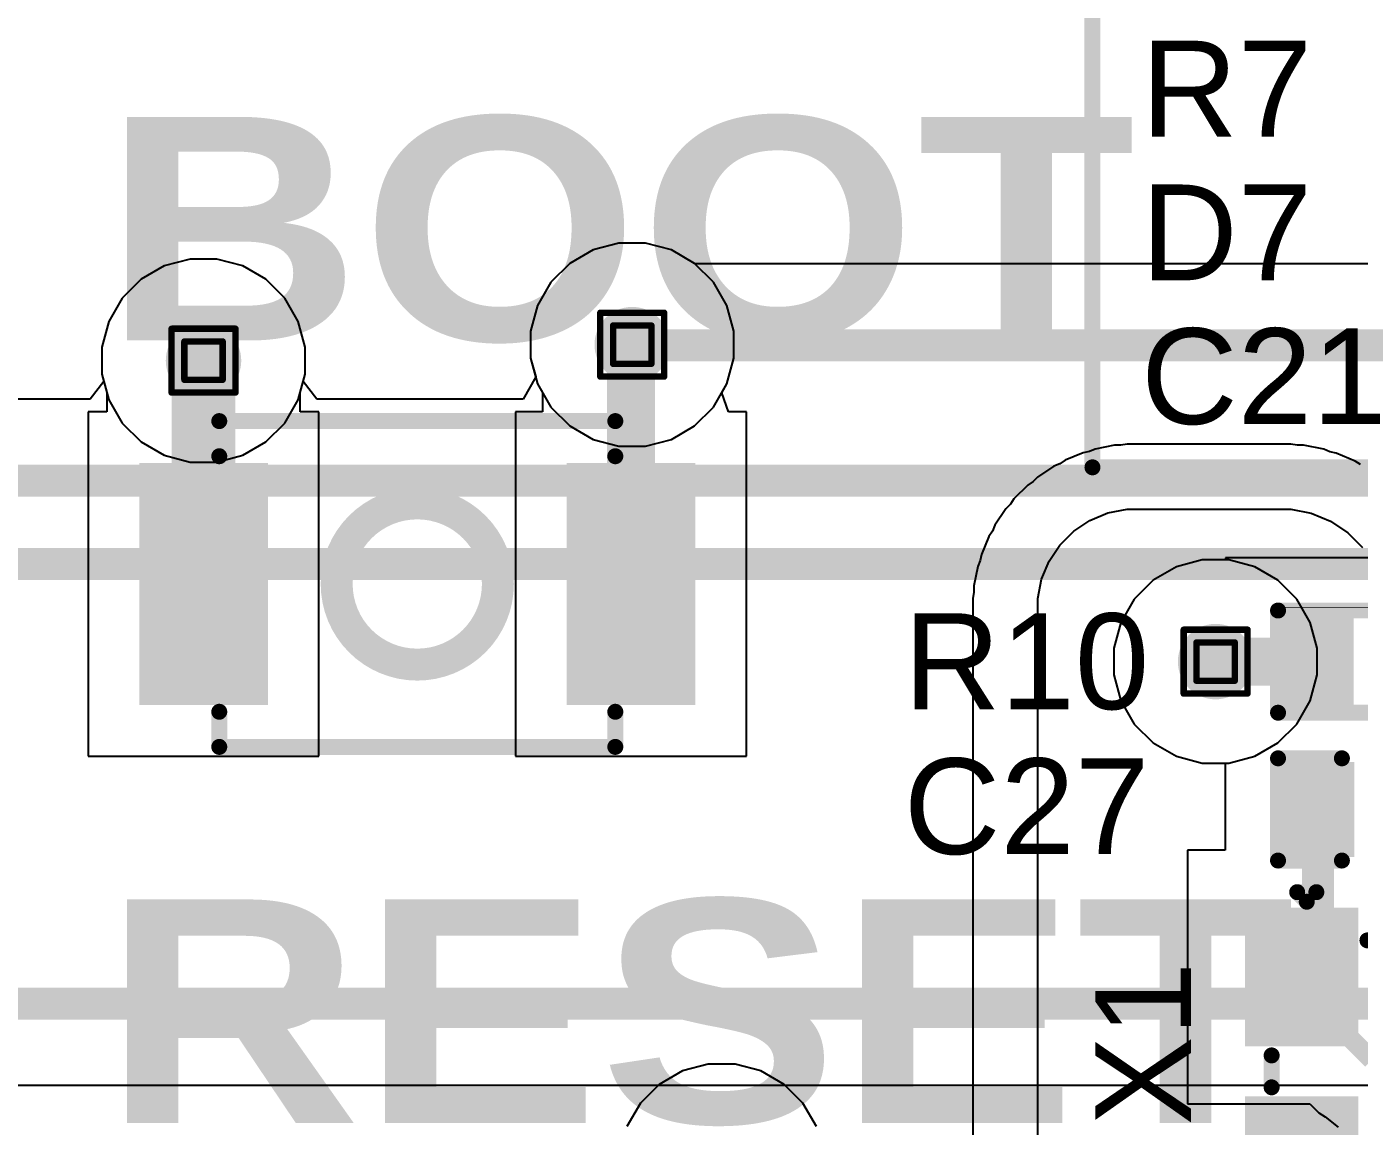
# Model space of a CAD drawing. Header units: inches. Extents: x -5 to 230, y -4 to 159.
# Drawn here: x 6.49 to 17.09, y 35.81 to 44.55 of the extents above; entities that cross this region are included whole.
import ezdxf

# ---------------------------------------------------------------- set-up
doc = ezdxf.new("R2010")
doc.units = ezdxf.units.IN
for name, color, linetype in [('Bottom Layer', 5, 'Continuous'), ('Drill Drawing', 1, 'Continuous'), ('Layer 1', 16, 'Continuous'), ('Layer 2', 76, 'Continuous'), ('Top Layer', 1, 'Continuous'), ('Top Overlay', 2, 'Continuous'), ('Top Paste', 8, 'Continuous'), ('Top Solder', 216, 'Continuous'), ('Via Holes', 16, 'Continuous')]:
    doc.layers.add(name, color=color, linetype=linetype)
doc.styles.add('Arial', font='', dxfattribs={"height": 0.2})
doc.styles.add('Arial Black_Bold', font='', dxfattribs={"height": 0.2})
doc.styles.get('Arial').set_extended_font_data('Arial')
doc.styles.get('Arial Black_Bold').set_extended_font_data('Arial Black', bold=True)

# ---------------------------------------------------------------- blocks, each defined once
blk = doc.blocks.new('SMD2016_4P_48')
at = {"layer": 'Top Layer'}
for points in [[(-1.2500483, 0.1998725999999999), (-1.2500483, 0.9998709999999998), (-0.2500503000000001, 0.9998709999999998), (-0.2500502999999999, 0.1998726000000001)], [(0.2500528400000001, 0.2000249999999999), (0.2500528399999999, 1.0000234), (1.25005084, 1.0000234), (1.25005084, 0.2000250000000001)], [(-1.2499467, -1.0000234), (-1.2499467, -0.2000250000000001), (-0.2499487000000001, -0.2000249999999999), (-0.2499486999999999, -1.0000234)], [(0.2500528400000001, -0.9998709999999998), (0.2500528399999999, -0.1998726000000001), (1.25005084, -0.1998725999999999), (1.25005084, -0.9998709999999998)]]:
    blk.add_hatch(color=1, dxfattribs=at).paths.add_polyline_path(points)
at = {"layer": 'Top Paste'}
for points in [[(-1.2500483, 0.1998725999999999), (-1.2500483, 0.9998709999999998), (-0.2500503000000001, 0.9998709999999998), (-0.2500502999999999, 0.1998726000000001)], [(0.2500528400000001, 0.2000249999999999), (0.2500528399999999, 1.0000234), (1.25005084, 1.0000234), (1.25005084, 0.2000250000000001)], [(-1.2499467, -1.0000234), (-1.2499467, -0.2000250000000001), (-0.2499487000000001, -0.2000249999999999), (-0.2499486999999999, -1.0000234)], [(0.2500528400000001, -0.9998709999999998), (0.2500528399999999, -0.1998726000000001), (1.25005084, -0.1998725999999999), (1.25005084, -0.9998709999999998)]]:
    blk.add_hatch(color=8, dxfattribs=at).paths.add_polyline_path(points)
at = {"layer": 'Top Solder'}
for points in [[(-1.3008483, 0.1490725999999999), (-1.3008483, 1.050671), (-0.1992503, 1.050671), (-0.1992502999999999, 0.1490726000000001)], [(0.1992528400000001, 0.1492249999999999), (0.1992528399999999, 1.0508234), (1.30085084, 1.0508234), (1.30085084, 0.1492250000000001)], [(-1.3007467, -1.0508234), (-1.3007467, -0.1492250000000001), (-0.1991487000000001, -0.1492249999999999), (-0.1991486999999999, -1.0508234)], [(0.1992528400000001, -1.050671), (0.1992528399999999, -0.1490726000000001), (1.30085084, -0.1490725999999999), (1.30085084, -1.050671)]]:
    blk.add_hatch(color=216, dxfattribs=at).paths.add_polyline_path(points)
at = {"layer": 'Top Overlay'}
for points in [[(0.127, 0.8382, 0.127, 0.127, 0), (-0.127, 0.8382, 0.127, 0.127, 0)], [(-1.0414, -0.0762, 0.127, 0.127, 0), (-1.0414, 0.0762, 0.127, 0.127, 0)], [(1.04140254, -0.07604759999999999, 0.127, 0.127, 0), (1.04140254, 0.0763524, 0.127, 0.127, 0)], [(-1.3486765, -0.5588, 0.127, 0.127, 0), (-1.4248765, -0.4826, 0.127, 0.127, 0)], [(-1.4248765, -0.635, 0.127, 0.127, 0), (-1.4248765, -0.4826, 0.127, 0.127, 0)], [(-1.4248765, -0.635, 0.127, 0.127, 0), (-1.3486765, -0.5588, 0.127, 0.127, 0)], [(0.1271016, -0.8383524, 0.127, 0.127, 0), (-0.1268984, -0.8383524, 0.127, 0.127, 0)]]:
    blk.add_lwpolyline(points, format="xyseb", dxfattribs=at)
for points in [[(-0.15875, 0.8382, 0.0635, 0.0635, 1), (-0.09524999999999999, 0.8382, 0.0635, 0.0635, 1)], [(0.09524999999999999, 0.8382, 0.0635, 0.0635, 1), (0.15875, 0.8382, 0.0635, 0.0635, 1)], [(-1.07315, 0.0762, 0.0635, 0.0635, 1), (-1.00965, 0.0762, 0.0635, 0.0635, 1)], [(1.00965254, 0.0763524, 0.0635, 0.0635, 1), (1.07315254, 0.0763524, 0.0635, 0.0635, 1)], [(-1.07315, -0.0762, 0.0635, 0.0635, 1), (-1.00965, -0.0762, 0.0635, 0.0635, 1)], [(1.00965254, -0.07604759999999999, 0.0635, 0.0635, 1), (1.07315254, -0.07604759999999999, 0.0635, 0.0635, 1)], [(-1.4566265, -0.4826, 0.0635, 0.0635, 1), (-1.3931265, -0.4826, 0.0635, 0.0635, 1)], [(-1.4566265, -0.4826, 0.0635, 0.0635, 1), (-1.3931265, -0.4826, 0.0635, 0.0635, 1)], [(-1.3804265, -0.5588, 0.0635, 0.0635, 1), (-1.3169265, -0.5588, 0.0635, 0.0635, 1)], [(-1.3804265, -0.5588, 0.0635, 0.0635, 1), (-1.3169265, -0.5588, 0.0635, 0.0635, 1)], [(-1.4566265, -0.635, 0.0635, 0.0635, 1), (-1.3931265, -0.635, 0.0635, 0.0635, 1)], [(-1.4566265, -0.635, 0.0635, 0.0635, 1), (-1.3931265, -0.635, 0.0635, 0.0635, 1)], [(-0.1586484, -0.8383524, 0.0635, 0.0635, 1), (-0.0951484, -0.8383524, 0.0635, 0.0635, 1)], [(0.0953516, -0.8383524, 0.0635, 0.0635, 1), (0.1588516, -0.8383524, 0.0635, 0.0635, 1)]]:
    blk.add_lwpolyline(points, format="xyseb", close=True, dxfattribs=at)
blk = doc.blocks.new('B3U_1000P_77')
at = {"layer": 'Top Layer'}
for points in [[(-2.10999959, 0.85999955), (-1.28999869, 0.85999955), (-1.28999869, -0.85999955), (-2.10999959, -0.85999955)], [(1.29000123, 0.85999955), (2.11000213, 0.85999955), (2.11000213, -0.85999955), (1.29000123, -0.85999955)]]:
    blk.add_hatch(color=1, dxfattribs=at).paths.add_polyline_path(points)
at = {"layer": 'Top Paste'}
for points in [[(-2.10999959, 0.85999955), (-1.28999869, 0.85999955), (-1.28999869, -0.85999955), (-2.10999959, -0.85999955)], [(1.29000123, 0.85999955), (2.11000213, 0.85999955), (2.11000213, -0.85999955), (1.29000123, -0.85999955)]]:
    blk.add_hatch(color=8, dxfattribs=at).paths.add_polyline_path(points)
at = {"layer": 'Top Solder'}
for points in [[(-2.21159959, 0.96159955), (-1.18839869, 0.96159955), (-1.18839869, -0.96159955), (-2.21159959, -0.96159955)], [(1.18840123, 0.96159955), (2.21160213, 0.96159955), (2.21160213, -0.96159955), (1.18840123, -0.96159955)]]:
    blk.add_hatch(color=216, dxfattribs=at).paths.add_polyline_path(points)
at = {"layer": 'Top Overlay'}
for points in [[(1.57480254, 1.2954, 0.127, 0.127, 0), (-1.5748, 1.2954, 0.127, 0.127, 0)], [(-1.5748, 1.2954, 0.127, 0.127, 0), (-1.5748, 1.016, 0.127, 0.127, 0)], [(1.57480254, 1.2954, 0.127, 0.127, 0), (1.57480254, 1.016, 0.127, 0.127, 0)], [(-1.5748, -1.016, 0.127, 0.127, 0), (-1.5748, -1.2954, 0.127, 0.127, 0)], [(1.57480254, -1.016, 0.127, 0.127, 0), (1.57480254, -1.2954, 0.127, 0.127, 0)], [(1.57480254, -1.2954, 0.127, 0.127, 0), (-1.5748, -1.2954, 0.127, 0.127, 0)]]:
    blk.add_lwpolyline(points, format="xyseb", dxfattribs=at)
for points in [[(-1.60655, 1.2954, 0.0635, 0.0635, 1), (-1.54305, 1.2954, 0.0635, 0.0635, 1)], [(-1.60655, 1.2954, 0.0635, 0.0635, 1), (-1.54305, 1.2954, 0.0635, 0.0635, 1)], [(1.54305254, 1.2954, 0.0635, 0.0635, 1), (1.60655254, 1.2954, 0.0635, 0.0635, 1)], [(1.54305254, 1.2954, 0.0635, 0.0635, 1), (1.60655254, 1.2954, 0.0635, 0.0635, 1)], [(-1.60655, 1.016, 0.0635, 0.0635, 1), (-1.54305, 1.016, 0.0635, 0.0635, 1)], [(1.54305254, 1.016, 0.0635, 0.0635, 1), (1.60655254, 1.016, 0.0635, 0.0635, 1)], [(0.64106806, 0, 0.254, 0.254, 1), (-0.64106806, 0, 0.254, 0.254, 1)], [(-0.7045680599999999, 0, 0.127, 0.127, 1), (-0.5775680599999999, 0, 0.127, 0.127, 1)], [(0.5775680599999999, 0, 0.127, 0.127, 1), (0.7045680599999999, 0, 0.127, 0.127, 1)], [(-1.60655, -1.016, 0.0635, 0.0635, 1), (-1.54305, -1.016, 0.0635, 0.0635, 1)], [(1.54305254, -1.016, 0.0635, 0.0635, 1), (1.60655254, -1.016, 0.0635, 0.0635, 1)], [(-1.60655, -1.2954, 0.0635, 0.0635, 1), (-1.54305, -1.2954, 0.0635, 0.0635, 1)], [(-1.60655, -1.2954, 0.0635, 0.0635, 1), (-1.54305, -1.2954, 0.0635, 0.0635, 1)], [(1.54305254, -1.2954, 0.0635, 0.0635, 1), (1.60655254, -1.2954, 0.0635, 0.0635, 1)], [(1.54305254, -1.2954, 0.0635, 0.0635, 1), (1.60655254, -1.2954, 0.0635, 0.0635, 1)]]:
    blk.add_lwpolyline(points, format="xyseb", close=True, dxfattribs=at)
blk = doc.blocks.new('R___0402_170')
at = {"layer": 'Top Layer'}
for points in [[(-0.6985, -0.3175), (-0.6985, 0.3175), (-0.2412999999999999, 0.3175), (-0.2413, -0.3175)], [(0.2412999999999999, -0.3175), (0.2413, 0.3175), (0.6985, 0.3175), (0.6985, -0.3175)]]:
    blk.add_hatch(color=1, dxfattribs=at).paths.add_polyline_path(points)
at = {"layer": 'Top Paste'}
for points in [[(-0.6985, -0.3175), (-0.6985, 0.3175), (-0.2412999999999999, 0.3175), (-0.2413, -0.3175)], [(0.2412999999999999, -0.3175), (0.2413, 0.3175), (0.6985, 0.3175), (0.6985, -0.3175)]]:
    blk.add_hatch(color=8, dxfattribs=at).paths.add_polyline_path(points)
at = {"layer": 'Top Solder'}
for points in [[(-0.75350116, -0.37250116), (-0.75350116, 0.37250116), (-0.1862988399999999, 0.37250116), (-0.18629884, -0.37250116)], [(0.1862988399999999, -0.37250116), (0.18629884, 0.37250116), (0.75350116, 0.37250116), (0.75350116, -0.37250116)]]:
    blk.add_hatch(color=216, dxfattribs=at).paths.add_polyline_path(points)
at = {"layer": 'Top Overlay'}
for points in [[(0.7874, 0.4064, 0.127, 0.127, 0), (-0.7874, 0.4064, 0.127, 0.127, 0)], [(-0.7874, 0.4064, 0.127, 0.127, 0), (-0.7874, -0.4064, 0.127, 0.127, 0)], [(0.7874, 0.4064, 0.127, 0.127, 0), (0.7874, -0.4064, 0.127, 0.127, 0)], [(0.7874, -0.4064, 0.127, 0.127, 0), (-0.7874, -0.4064, 0.127, 0.127, 0)], [(0.8128, -0.4318, 0.0032258, 0.0032258, 0), (-0.8128, -0.4318, 0.0032258, 0.0032258, 0)]]:
    blk.add_lwpolyline(points, format="xyseb", dxfattribs=at)
for points in [[(-0.8191499999999999, 0.4064, 0.0635, 0.0635, 1), (-0.7556499999999999, 0.4064, 0.0635, 0.0635, 1)], [(-0.8191499999999999, 0.4064, 0.0635, 0.0635, 1), (-0.7556499999999999, 0.4064, 0.0635, 0.0635, 1)], [(0.7556499999999999, 0.4064, 0.0635, 0.0635, 1), (0.8191499999999999, 0.4064, 0.0635, 0.0635, 1)], [(0.7556499999999999, 0.4064, 0.0635, 0.0635, 1), (0.8191499999999999, 0.4064, 0.0635, 0.0635, 1)], [(-0.8191499999999999, -0.4064, 0.0635, 0.0635, 1), (-0.7556499999999999, -0.4064, 0.0635, 0.0635, 1)], [(-0.8191499999999999, -0.4064, 0.0635, 0.0635, 1), (-0.7556499999999999, -0.4064, 0.0635, 0.0635, 1)], [(0.7556499999999999, -0.4064, 0.0635, 0.0635, 1), (0.8191499999999999, -0.4064, 0.0635, 0.0635, 1)], [(0.7556499999999999, -0.4064, 0.0635, 0.0635, 1), (0.8191499999999999, -0.4064, 0.0635, 0.0635, 1)], [(-0.81360518, -0.4318, 0.0016129, 0.0016129, 1), (-0.8119948199999999, -0.4318, 0.0016129, 0.0016129, 1)], [(0.8119948199999999, -0.4318, 0.0016129, 0.0016129, 1), (0.81360518, -0.4318, 0.0016129, 0.0016129, 1)]]:
    blk.add_lwpolyline(points, format="xyseb", close=True, dxfattribs=at)
blk = doc.blocks.new('C___0402_236')
at = {"layer": 'Top Layer'}
for points in [[(-0.6985, -0.3175), (-0.6985, 0.3175), (-0.2412999999999999, 0.3175), (-0.2413, -0.3175)], [(0.2412999999999999, -0.3175), (0.2413, 0.3175), (0.6985, 0.3175), (0.6985, -0.3175)]]:
    blk.add_hatch(color=1, dxfattribs=at).paths.add_polyline_path(points)
at = {"layer": 'Top Paste'}
for points in [[(-0.6985, -0.3175), (-0.6985, 0.3175), (-0.2412999999999999, 0.3175), (-0.2413, -0.3175)], [(0.2412999999999999, -0.3175), (0.2413, 0.3175), (0.6985, 0.3175), (0.6985, -0.3175)]]:
    blk.add_hatch(color=8, dxfattribs=at).paths.add_polyline_path(points)
at = {"layer": 'Top Solder'}
for points in [[(-0.7584998799999999, -0.37749988), (-0.7584998799999999, 0.37749988), (-0.18130012, 0.37749988), (-0.18130012, -0.37749988)], [(0.18130012, -0.37749988), (0.18130012, 0.37749988), (0.7584998799999999, 0.37749988), (0.7584998799999999, -0.37749988)]]:
    blk.add_hatch(color=216, dxfattribs=at).paths.add_polyline_path(points)
at = {"layer": 'Top Overlay'}
for points in [[(-0.7874, 0.4064, 0.127, 0.127, 0), (-0.7874, -0.4064, 0.127, 0.127, 0)], [(-0.2794, 0.4064, 0.127, 0.127, 0), (-0.7874, 0.4064, 0.127, 0.127, 0)], [(0.7874, 0.4064, 0.127, 0.127, 0), (0.2794, 0.4064, 0.127, 0.127, 0)], [(0.7874, 0.4064, 0.127, 0.127, 0), (0.7874, -0.4064, 0.127, 0.127, 0)], [(-0.2794, -0.4064, 0.127, 0.127, 0), (-0.7874, -0.4064, 0.127, 0.127, 0)], [(0.7874, -0.4064, 0.127, 0.127, 0), (0.2794, -0.4064, 0.127, 0.127, 0)]]:
    blk.add_lwpolyline(points, format="xyseb", dxfattribs=at)
for points in [[(-0.8191499999999999, 0.4064, 0.0635, 0.0635, 1), (-0.7556499999999999, 0.4064, 0.0635, 0.0635, 1)], [(-0.8191499999999999, 0.4064, 0.0635, 0.0635, 1), (-0.7556499999999999, 0.4064, 0.0635, 0.0635, 1)], [(-0.31115, 0.4064, 0.0635, 0.0635, 1), (-0.24765, 0.4064, 0.0635, 0.0635, 1)], [(0.24765, 0.4064, 0.0635, 0.0635, 1), (0.31115, 0.4064, 0.0635, 0.0635, 1)], [(0.7556499999999999, 0.4064, 0.0635, 0.0635, 1), (0.8191499999999999, 0.4064, 0.0635, 0.0635, 1)], [(0.7556499999999999, 0.4064, 0.0635, 0.0635, 1), (0.8191499999999999, 0.4064, 0.0635, 0.0635, 1)], [(-0.8191499999999999, -0.4064, 0.0635, 0.0635, 1), (-0.7556499999999999, -0.4064, 0.0635, 0.0635, 1)], [(-0.8191499999999999, -0.4064, 0.0635, 0.0635, 1), (-0.7556499999999999, -0.4064, 0.0635, 0.0635, 1)], [(-0.31115, -0.4064, 0.0635, 0.0635, 1), (-0.24765, -0.4064, 0.0635, 0.0635, 1)], [(0.24765, -0.4064, 0.0635, 0.0635, 1), (0.31115, -0.4064, 0.0635, 0.0635, 1)], [(0.7556499999999999, -0.4064, 0.0635, 0.0635, 1), (0.8191499999999999, -0.4064, 0.0635, 0.0635, 1)], [(0.7556499999999999, -0.4064, 0.0635, 0.0635, 1), (0.8191499999999999, -0.4064, 0.0635, 0.0635, 1)]]:
    blk.add_lwpolyline(points, format="xyseb", close=True, dxfattribs=at)

msp = doc.modelspace()

# ---------------------------------------------------------------- hatches: boundary and pattern name
at = {"layer": 'Bottom Layer'}
h = msp.add_hatch(color=5, dxfattribs=at)
edge = h.paths.add_edge_path()
edge.add_arc((11.303, 42.02419078), 0.2999994, 0, 360)
h = msp.add_hatch(color=5, dxfattribs=at)
edge = h.paths.add_edge_path()
edge.add_arc((7.893654519999999, 41.89719078), 0.2999994, 0, 360)
h = msp.add_hatch(color=5, dxfattribs=at)
edge = h.paths.add_edge_path()
edge.add_arc((15.94229984, 39.5039088), 0.2999994, 0, 360)
at = {"layer": 'Layer 1'}
h = msp.add_hatch(color=16, dxfattribs=at)
edge = h.paths.add_edge_path()
edge.add_arc((11.303, 42.02419078), 0.2999994, 0, 360)
h = msp.add_hatch(color=16, dxfattribs=at)
edge = h.paths.add_edge_path()
edge.add_arc((7.893654519999999, 41.89719078), 0.2999994, 0, 360)
h = msp.add_hatch(color=16, dxfattribs=at)
edge = h.paths.add_edge_path()
edge.add_arc((15.94229984, 39.5039088), 0.2999994, 0, 360)
at = {"layer": 'Layer 2'}
h = msp.add_hatch(color=76, dxfattribs=at)
edge = h.paths.add_edge_path()
edge.add_arc((11.303, 42.02419078), 0.2999994, 0, 360)
h = msp.add_hatch(color=76, dxfattribs=at)
edge = h.paths.add_edge_path()
edge.add_arc((7.893654519999999, 41.89719078), 0.2999994, 0, 360)
h = msp.add_hatch(color=76, dxfattribs=at)
edge = h.paths.add_edge_path()
edge.add_arc((15.94229984, 39.5039088), 0.2999994, 0, 360)
at = {"layer": 'Top Layer'}
h = msp.add_hatch(color=1, dxfattribs=at)
edge = h.paths.add_edge_path()
edge.add_arc((11.303, 42.02419078), 0.2999994, 0, 360)
h = msp.add_hatch(color=1, dxfattribs=at)
edge = h.paths.add_edge_path()
edge.add_arc((7.893654519999999, 41.89719078), 0.2999994, 0, 360)
h = msp.add_hatch(color=1, dxfattribs=at)
edge = h.paths.add_edge_path()
edge.add_arc((15.94229984, 39.5039088), 0.2999994, 0, 360)
at = {"layer": 'Via Holes'}
h = msp.add_hatch(color=7, dxfattribs=at)
edge = h.paths.add_edge_path()
edge.add_arc((11.303, 42.02419078), 0.1499997, 0, 360)
h = msp.add_hatch(color=7, dxfattribs=at)
edge = h.paths.add_edge_path()
edge.add_arc((7.893654519999999, 41.89719078), 0.1499997, 0, 360)
h = msp.add_hatch(color=7, dxfattribs=at)
edge = h.paths.add_edge_path()
edge.add_arc((15.94229984, 39.5039088), 0.1499997, 0, 360)

# ---------------------------------------------------------------- linework, layer by layer
at = {"layer": 'Bottom Layer'}
for p, q in [((11.1966248, 42.83219018), (10.99112356, 42.77712552)), ((11.4093752, 42.83219018), (11.1966248, 42.83219018)), ((11.61487644, 42.77712552), (11.4093752, 42.83219018)), ((10.99112356, 42.77712552), (10.80687704, 42.67075032)), ((11.79912296, 42.67075032), (11.61487644, 42.77712552)), ((7.58177808, 42.65012552), (7.397531559999999, 42.54375031999999)), ((7.78727932, 42.70519018), (7.58177808, 42.65012552)), ((8.00002972, 42.70519018), (7.78727932, 42.70519018)), ((8.20553096, 42.65012552), (8.00002972, 42.70519018)), ((8.38977748, 42.54375031999999), (8.20553096, 42.65012552)), ((10.80687704, 42.67075032), (10.65644046, 42.52031373999999)), ((11.8038626, 42.66601067999999), (11.79912296, 42.67075032)), ((18.20662094, 42.66601067999999), (11.8038626, 42.66601067999999)), ((7.397531559999999, 42.54375031999999), (7.247094979999999, 42.39331374)), ((8.54021406, 42.39331374), (8.38977748, 42.54375031999999)), ((10.65644046, 42.52031373999999), (10.55006526, 42.33606722)), ((7.247094979999999, 42.39331374), (7.14071978, 42.20906722)), ((8.64658926, 42.20906722), (8.54021406, 42.39331374)), ((10.55006526, 42.33606722), (10.4950006, 42.13056598)), ((7.14071978, 42.20906722), (7.08565512, 42.00356598)), ((8.70165392, 42.00356598), (8.64658926, 42.20906722)), ((10.4950006, 42.13056598), (10.4950006, 41.91781558)), ((7.08565512, 42.00356598), (7.08565512, 41.79081558)), ((8.70165392, 41.79081558), (8.70165392, 42.00356598)), ((10.4950006, 41.91781558), (10.53512752, 41.7680648)), ((7.08565512, 41.79081558), (7.10159616, 41.73132116)), ((8.68571288, 41.73132116), (8.70165392, 41.79081558)), ((10.53512752, 41.7680648), (10.43666442, 41.59026226)), ((7.10159616, 41.73132116), (6.993359139999999, 41.59026226)), ((8.7939499, 41.59026226), (8.68571288, 41.73132116)), ((6.993359139999999, 41.59026226), (5.51140122, 41.59026226)), ((10.43666442, 41.59026226), (8.7939499, 41.59026226)), ((4.490681899999999, 36.13561226), (24.50911024, 36.13561226))]:
    msp.add_line(p, q, dxfattribs=at)
for points in [[(11.30862102, 42.01856976, 0.254, 0.254, 0), (25.15652322, 42.01856976, 0.254, 0.254, 0)], [(11.303, 41.89719078, 0.254, 0.254, 0), (11.30862102, 41.89156976, 0.254, 0.254, 0)], [(5.03082814, 40.94282133999999, 0.254, 0.254, 0), (25.15138734, 40.94282133999999, 0.254, 0.254, 0)], [(5.609661119999999, 40.28066112, 0.254, 0.254, 0), (24.48510724, 40.28066112, 0.254, 0.254, 0)], [(4.490681899999999, 36.78305318, 0.254, 0.254, 0), (25.1520071, 36.78305318, 0.254, 0.254, 0)]]:
    msp.add_lwpolyline(points, format="xyseb", dxfattribs=at)
for points in [[(11.24512102, 42.01856976, 0.127, 0.127, 1), (11.37212102, 42.01856976, 0.127, 0.127, 1)], [(11.2395, 41.89719078, 0.127, 0.127, 1), (11.3665, 41.89719078, 0.127, 0.127, 1)], [(11.24512102, 41.89156976, 0.127, 0.127, 1), (11.37212102, 41.89156976, 0.127, 0.127, 1)]]:
    msp.add_lwpolyline(points, format="xyseb", close=True, dxfattribs=at)
at = {"layer": 'Drill Drawing'}
for points in [[(11.049, 42.27819078, 0.0508, 0.0508, 0), (11.557, 42.27819078, 0.0508, 0.0508, 0)], [(11.049, 41.77019078, 0.0508, 0.0508, 0), (11.049, 42.27819078, 0.0508, 0.0508, 0)], [(11.557, 41.77019078, 0.0508, 0.0508, 0), (11.557, 42.27819078, 0.0508, 0.0508, 0)], [(11.1506, 42.17659078, 0.0508, 0.0508, 0), (11.4554, 42.17659078, 0.0508, 0.0508, 0)], [(11.1506, 41.87179078, 0.0508, 0.0508, 0), (11.1506, 42.17659078, 0.0508, 0.0508, 0)], [(11.4554, 41.87179078, 0.0508, 0.0508, 0), (11.4554, 42.17659078, 0.0508, 0.0508, 0)], [(7.639654519999999, 42.15119077999999, 0.0508, 0.0508, 0), (8.14765452, 42.15119077999999, 0.0508, 0.0508, 0)], [(7.639654519999999, 41.64319078, 0.0508, 0.0508, 0), (7.639654519999999, 42.15119077999999, 0.0508, 0.0508, 0)], [(8.14765452, 41.64319078, 0.0508, 0.0508, 0), (8.14765452, 42.15119077999999, 0.0508, 0.0508, 0)], [(7.741254519999999, 42.04959078, 0.0508, 0.0508, 0), (8.04605452, 42.04959078, 0.0508, 0.0508, 0)], [(7.741254519999999, 41.74479078, 0.0508, 0.0508, 0), (7.741254519999999, 42.04959078, 0.0508, 0.0508, 0)], [(8.04605452, 41.74479078, 0.0508, 0.0508, 0), (8.04605452, 42.04959078, 0.0508, 0.0508, 0)], [(11.1506, 41.87179078, 0.0508, 0.0508, 0), (11.4554, 41.87179078, 0.0508, 0.0508, 0)], [(7.741254519999999, 41.74479078, 0.0508, 0.0508, 0), (8.04605452, 41.74479078, 0.0508, 0.0508, 0)], [(11.049, 41.77019078, 0.0508, 0.0508, 0), (11.557, 41.77019078, 0.0508, 0.0508, 0)], [(7.639654519999999, 41.64319078, 0.0508, 0.0508, 0), (8.14765452, 41.64319078, 0.0508, 0.0508, 0)], [(15.68829984, 39.7579088, 0.0508, 0.0508, 0), (16.19629984, 39.7579088, 0.0508, 0.0508, 0)], [(15.68829984, 39.2499088, 0.0508, 0.0508, 0), (15.68829984, 39.7579088, 0.0508, 0.0508, 0)], [(16.19629984, 39.2499088, 0.0508, 0.0508, 0), (16.19629984, 39.7579088, 0.0508, 0.0508, 0)], [(15.78989984, 39.6563088, 0.0508, 0.0508, 0), (16.09469984, 39.6563088, 0.0508, 0.0508, 0)], [(15.78989984, 39.3515088, 0.0508, 0.0508, 0), (15.78989984, 39.6563088, 0.0508, 0.0508, 0)], [(16.09469984, 39.3515088, 0.0508, 0.0508, 0), (16.09469984, 39.6563088, 0.0508, 0.0508, 0)], [(15.78989984, 39.3515088, 0.0508, 0.0508, 0), (16.09469984, 39.3515088, 0.0508, 0.0508, 0)], [(15.68829984, 39.2499088, 0.0508, 0.0508, 0), (16.19629984, 39.2499088, 0.0508, 0.0508, 0)]]:
    msp.add_lwpolyline(points, format="xyseb", dxfattribs=at)
for points in [[(11.0363, 42.27819078, 0.0254, 0.0254, 1), (11.0617, 42.27819078, 0.0254, 0.0254, 1)], [(11.0363, 42.27819078, 0.0254, 0.0254, 1), (11.0617, 42.27819078, 0.0254, 0.0254, 1)], [(11.5443, 42.27819078, 0.0254, 0.0254, 1), (11.5697, 42.27819078, 0.0254, 0.0254, 1)], [(11.5443, 42.27819078, 0.0254, 0.0254, 1), (11.5697, 42.27819078, 0.0254, 0.0254, 1)], [(11.1379, 42.17659078, 0.0254, 0.0254, 1), (11.1633, 42.17659078, 0.0254, 0.0254, 1)], [(11.1379, 42.17659078, 0.0254, 0.0254, 1), (11.1633, 42.17659078, 0.0254, 0.0254, 1)], [(11.4427, 42.17659078, 0.0254, 0.0254, 1), (11.4681, 42.17659078, 0.0254, 0.0254, 1)], [(11.4427, 42.17659078, 0.0254, 0.0254, 1), (11.4681, 42.17659078, 0.0254, 0.0254, 1)], [(7.626954519999999, 42.15119077999999, 0.0254, 0.0254, 1), (7.652354519999999, 42.15119077999999, 0.0254, 0.0254, 1)], [(7.626954519999999, 42.15119077999999, 0.0254, 0.0254, 1), (7.652354519999999, 42.15119077999999, 0.0254, 0.0254, 1)], [(8.134954519999999, 42.15119077999999, 0.0254, 0.0254, 1), (8.16035452, 42.15119077999999, 0.0254, 0.0254, 1)], [(8.134954519999999, 42.15119077999999, 0.0254, 0.0254, 1), (8.16035452, 42.15119077999999, 0.0254, 0.0254, 1)], [(7.728554519999999, 42.04959078, 0.0254, 0.0254, 1), (7.753954519999999, 42.04959078, 0.0254, 0.0254, 1)], [(7.728554519999999, 42.04959078, 0.0254, 0.0254, 1), (7.753954519999999, 42.04959078, 0.0254, 0.0254, 1)], [(8.03335452, 42.04959078, 0.0254, 0.0254, 1), (8.058754519999999, 42.04959078, 0.0254, 0.0254, 1)], [(8.03335452, 42.04959078, 0.0254, 0.0254, 1), (8.058754519999999, 42.04959078, 0.0254, 0.0254, 1)], [(11.1379, 41.87179078, 0.0254, 0.0254, 1), (11.1633, 41.87179078, 0.0254, 0.0254, 1)], [(11.1379, 41.87179078, 0.0254, 0.0254, 1), (11.1633, 41.87179078, 0.0254, 0.0254, 1)], [(11.4427, 41.87179078, 0.0254, 0.0254, 1), (11.4681, 41.87179078, 0.0254, 0.0254, 1)], [(11.4427, 41.87179078, 0.0254, 0.0254, 1), (11.4681, 41.87179078, 0.0254, 0.0254, 1)], [(7.728554519999999, 41.74479078, 0.0254, 0.0254, 1), (7.753954519999999, 41.74479078, 0.0254, 0.0254, 1)], [(7.728554519999999, 41.74479078, 0.0254, 0.0254, 1), (7.753954519999999, 41.74479078, 0.0254, 0.0254, 1)], [(8.03335452, 41.74479078, 0.0254, 0.0254, 1), (8.058754519999999, 41.74479078, 0.0254, 0.0254, 1)], [(8.03335452, 41.74479078, 0.0254, 0.0254, 1), (8.058754519999999, 41.74479078, 0.0254, 0.0254, 1)], [(11.0363, 41.77019078, 0.0254, 0.0254, 1), (11.0617, 41.77019078, 0.0254, 0.0254, 1)], [(11.0363, 41.77019078, 0.0254, 0.0254, 1), (11.0617, 41.77019078, 0.0254, 0.0254, 1)], [(11.5443, 41.77019078, 0.0254, 0.0254, 1), (11.5697, 41.77019078, 0.0254, 0.0254, 1)], [(11.5443, 41.77019078, 0.0254, 0.0254, 1), (11.5697, 41.77019078, 0.0254, 0.0254, 1)], [(7.626954519999999, 41.64319078, 0.0254, 0.0254, 1), (7.652354519999999, 41.64319078, 0.0254, 0.0254, 1)], [(7.626954519999999, 41.64319078, 0.0254, 0.0254, 1), (7.652354519999999, 41.64319078, 0.0254, 0.0254, 1)], [(8.134954519999999, 41.64319078, 0.0254, 0.0254, 1), (8.16035452, 41.64319078, 0.0254, 0.0254, 1)], [(8.134954519999999, 41.64319078, 0.0254, 0.0254, 1), (8.16035452, 41.64319078, 0.0254, 0.0254, 1)], [(15.67559984, 39.7579088, 0.0254, 0.0254, 1), (15.70099984, 39.7579088, 0.0254, 0.0254, 1)], [(15.67559984, 39.7579088, 0.0254, 0.0254, 1), (15.70099984, 39.7579088, 0.0254, 0.0254, 1)], [(16.18359984, 39.7579088, 0.0254, 0.0254, 1), (16.20899984, 39.7579088, 0.0254, 0.0254, 1)], [(16.18359984, 39.7579088, 0.0254, 0.0254, 1), (16.20899984, 39.7579088, 0.0254, 0.0254, 1)], [(15.77719984, 39.6563088, 0.0254, 0.0254, 1), (15.80259984, 39.6563088, 0.0254, 0.0254, 1)], [(15.77719984, 39.6563088, 0.0254, 0.0254, 1), (15.80259984, 39.6563088, 0.0254, 0.0254, 1)], [(16.08199984, 39.6563088, 0.0254, 0.0254, 1), (16.10739984, 39.6563088, 0.0254, 0.0254, 1)], [(16.08199984, 39.6563088, 0.0254, 0.0254, 1), (16.10739984, 39.6563088, 0.0254, 0.0254, 1)], [(15.77719984, 39.3515088, 0.0254, 0.0254, 1), (15.80259984, 39.3515088, 0.0254, 0.0254, 1)], [(15.77719984, 39.3515088, 0.0254, 0.0254, 1), (15.80259984, 39.3515088, 0.0254, 0.0254, 1)], [(16.08199984, 39.3515088, 0.0254, 0.0254, 1), (16.10739984, 39.3515088, 0.0254, 0.0254, 1)], [(16.08199984, 39.3515088, 0.0254, 0.0254, 1), (16.10739984, 39.3515088, 0.0254, 0.0254, 1)], [(15.67559984, 39.2499088, 0.0254, 0.0254, 1), (15.70099984, 39.2499088, 0.0254, 0.0254, 1)], [(15.67559984, 39.2499088, 0.0254, 0.0254, 1), (15.70099984, 39.2499088, 0.0254, 0.0254, 1)], [(16.18359984, 39.2499088, 0.0254, 0.0254, 1), (16.20899984, 39.2499088, 0.0254, 0.0254, 1)], [(16.18359984, 39.2499088, 0.0254, 0.0254, 1), (16.20899984, 39.2499088, 0.0254, 0.0254, 1)]]:
    msp.add_lwpolyline(points, format="xyseb", close=True, dxfattribs=at)
at = {"layer": 'Layer 1'}
for p, q in [((11.1966248, 42.83219018), (10.99112356, 42.77712552)), ((11.4093752, 42.83219018), (11.1966248, 42.83219018)), ((11.61487644, 42.77712552), (11.4093752, 42.83219018)), ((10.99112356, 42.77712552), (10.80687704, 42.67075032)), ((11.79912296, 42.67075032), (11.61487644, 42.77712552)), ((7.58177808, 42.65012552), (7.397531559999999, 42.54375031999999)), ((7.78727932, 42.70519018), (7.58177808, 42.65012552)), ((8.00002972, 42.70519018), (7.78727932, 42.70519018)), ((8.20553096, 42.65012552), (8.00002972, 42.70519018)), ((8.38977748, 42.54375031999999), (8.20553096, 42.65012552)), ((10.80687704, 42.67075032), (10.65644046, 42.52031373999999)), ((11.94955954, 42.52031373999999), (11.79912296, 42.67075032)), ((7.397531559999999, 42.54375031999999), (7.247094979999999, 42.39331374)), ((8.54021406, 42.39331374), (8.38977748, 42.54375031999999)), ((10.65644046, 42.52031373999999), (10.55006526, 42.33606722)), ((12.05593474, 42.33606722), (11.94955954, 42.52031373999999)), ((7.247094979999999, 42.39331374), (7.14071978, 42.20906722)), ((8.64658926, 42.20906722), (8.54021406, 42.39331374)), ((10.55006526, 42.33606722), (10.4950006, 42.13056598)), ((12.1109994, 42.13056598), (12.05593474, 42.33606722)), ((7.14071978, 42.20906722), (7.08565512, 42.00356598)), ((8.70165392, 42.00356598), (8.64658926, 42.20906722)), ((10.4950006, 42.13056598), (10.4950006, 41.91781558)), ((12.1109994, 41.91781558), (12.1109994, 42.13056598)), ((7.08565512, 42.00356598), (7.08565512, 41.79081558)), ((8.70165392, 41.79081558), (8.70165392, 42.00356598)), ((10.4950006, 41.91781558), (10.55006526, 41.71231434)), ((12.05593474, 41.71231434), (12.1109994, 41.91781558)), ((7.08565512, 41.79081558), (7.14071978, 41.58531434)), ((8.64658926, 41.58531434), (8.70165392, 41.79081558)), ((10.55006526, 41.71231434), (10.65644046, 41.52806782)), ((11.94955954, 41.52806782), (12.05593474, 41.71231434)), ((7.14071978, 41.58531434), (7.247094979999999, 41.40106781999999)), ((8.54021406, 41.40106781999999), (8.64658926, 41.58531434)), ((10.65644046, 41.52806782), (10.80687704, 41.37763124)), ((11.79912296, 41.37763124), (11.94955954, 41.52806782)), ((7.247094979999999, 41.40106781999999), (7.397531559999999, 41.25063124)), ((8.38977748, 41.25063124), (8.54021406, 41.40106781999999)), ((10.80687704, 41.37763124), (10.99112356, 41.27125604)), ((11.61487644, 41.27125604), (11.79912296, 41.37763124)), ((7.397531559999999, 41.25063124), (7.58177808, 41.14425603999999)), ((8.20553096, 41.14425603999999), (8.38977748, 41.25063124)), ((10.99112356, 41.27125604), (11.1966248, 41.21619138)), ((11.4093752, 41.21619138), (11.61487644, 41.27125604)), ((15.23866904, 41.23414156), (15.18863358, 41.22418983999999)), ((15.31614412, 41.23413902), (15.23866904, 41.23414156)), ((15.31620762, 41.23415172), (15.31614412, 41.23413902)), ((16.45698512, 41.2341441), (15.31620762, 41.23415172)), ((16.53975356, 41.23414664), (16.45698512, 41.2341441)), ((16.58979156, 41.22419492), (16.53975356, 41.23414664)), ((7.58177808, 41.14425603999999), (7.78727932, 41.08919138)), ((8.00002972, 41.08919138), (8.20553096, 41.14425603999999)), ((11.1966248, 41.21619138), (11.4093752, 41.21619138)), ((14.88831668, 41.1644592), (14.74502004, 41.10510447999999)), ((14.93835214, 41.17441091999999), (14.88831668, 41.1644592)), ((14.98548946, 41.1939359), (14.93835214, 41.17441091999999)), ((15.13761514, 41.22419238), (14.98548946, 41.1939359)), ((15.18863358, 41.22418983999999), (15.13761514, 41.22419238)), ((16.64081508, 41.22419492), (16.58979156, 41.22419492)), ((16.8031795, 41.19189882), (16.64081508, 41.22419492)), ((16.85031174, 41.17237638), (16.8031795, 41.19189882)), ((16.90035228, 41.16242212), (16.85031174, 41.17237638)), ((17.05329076, 41.09906944), (16.90035228, 41.16242212)), ((7.78727932, 41.08919138), (8.00002972, 41.08919138)), ((14.65547742, 41.05724326), (14.52651146, 40.97107376)), ((14.70260204, 41.07676316), (14.65547742, 41.05724326)), ((14.74502004, 41.10510447999999), (14.70260204, 41.07676316)), ((17.09570368, 41.07072812), (17.05329076, 41.09906944)), ((14.49043584, 40.93500067999999), (14.44802038, 40.90665936)), ((14.52651146, 40.97107376), (14.49043584, 40.93500067999999)), ((14.44802038, 40.90665936), (14.33834318, 40.7969847)), ((14.27392624, 40.71849615999999), (14.1877542, 40.58953274)), ((14.3100044, 40.75457178), (14.27392624, 40.71849615999999)), ((14.33834318, 40.7969847), (14.3100044, 40.75457178)), ((15.08652558, 40.68593335999999), (15.23865126, 40.71618984)), ((15.23865126, 40.71618984), (15.31620254, 40.71618729999999)), ((15.31620254, 40.71618729999999), (15.31620508, 40.7162)), ((15.31620508, 40.7162), (16.45699782, 40.71619238)), ((16.45699782, 40.71619238), (16.5397688, 40.71619492)), ((16.5397688, 40.71619492), (16.70213322, 40.68389882)), ((14.81426298, 40.54040914), (14.94322894, 40.62657864)), ((14.94322894, 40.62657864), (15.08652558, 40.68593335999999)), ((16.70213322, 40.68389882), (16.85507424, 40.62054614)), ((16.85507424, 40.62054614), (16.99271938, 40.52857528)), ((14.1398879, 40.49997996), (14.08053318, 40.35668332)), ((14.16822922, 40.54239542), (14.1398879, 40.49997996)), ((14.1877542, 40.58953274), (14.16822922, 40.54239542)), ((14.70458578, 40.43073448), (14.81426298, 40.54040914)), ((16.99271938, 40.52857528), (17.10977782, 40.41151938)), ((14.61841374, 40.30177105999999), (14.70458578, 40.43073448)), ((14.07058146, 40.30665294), (14.05105902, 40.2595207)), ((14.08053318, 40.35668332), (14.07058146, 40.30665294)), ((14.55905902, 40.15847442), (14.61841374, 40.30177105999999)), ((14.05105902, 40.2595207), (14.0208, 40.10739756)), ((14.0208, 40.10739756), (14.0208, 40.0563842)), ((14.5288, 40.00635128), (14.55905902, 40.15847442)), ((14.0208, 40.0563842), (14.01084828, 40.00635128)), ((14.01084828, 40.00635128), (14.01084828, 39.9288)), ((14.5288, 39.9288), (14.5288, 40.00635128)), ((14.01084828, 39.9288), (14.01084828, 30.3784)), ((14.5288, 30.3784), (14.5288, 39.9288))]:
    msp.add_line(p, q, dxfattribs=at)
at = {"layer": 'Layer 2'}
for p, q in [((11.1966248, 42.83219018), (10.99112356, 42.77712552)), ((11.4093752, 42.83219018), (11.1966248, 42.83219018)), ((11.61487644, 42.77712552), (11.4093752, 42.83219018)), ((10.99112356, 42.77712552), (10.80687704, 42.67075032)), ((11.79912296, 42.67075032), (11.61487644, 42.77712552)), ((10.80687704, 42.67075032), (10.65644046, 42.52031373999999)), ((11.94955954, 42.52031373999999), (11.79912296, 42.67075032)), ((10.65644046, 42.52031373999999), (10.55006526, 42.33606722)), ((12.05593474, 42.33606722), (11.94955954, 42.52031373999999)), ((10.55006526, 42.33606722), (10.4950006, 42.13056598)), ((12.1109994, 42.13056598), (12.05593474, 42.33606722)), ((10.4950006, 42.13056598), (10.4950006, 41.91781558)), ((12.1109994, 41.91781558), (12.1109994, 42.13056598)), ((10.4950006, 41.91781558), (10.55006526, 41.71231434)), ((12.05593474, 41.71231434), (12.1109994, 41.91781558)), ((10.55006526, 41.71231434), (10.65644046, 41.52806782)), ((11.94955954, 41.52806782), (12.05593474, 41.71231434)), ((10.65644046, 41.52806782), (10.80687704, 41.37763124)), ((11.79912296, 41.37763124), (11.94955954, 41.52806782)), ((10.80687704, 41.37763124), (10.99112356, 41.27125604)), ((11.61487644, 41.27125604), (11.79912296, 41.37763124)), ((10.99112356, 41.27125604), (11.1966248, 41.21619138)), ((11.4093752, 41.21619138), (11.61487644, 41.27125604)), ((11.1966248, 41.21619138), (11.4093752, 41.21619138)), ((15.83592464, 40.3119082), (15.6304234, 40.25684354)), ((16.04867504, 40.3119082), (15.83592464, 40.3119082)), ((16.25417628, 40.25684354), (16.04867504, 40.3119082)), ((15.6304234, 40.25684354), (15.44617688, 40.15046834)), ((16.4384228, 40.15046834), (16.25417628, 40.25684354)), ((15.44617688, 40.15046834), (15.2957403, 40.00003176)), ((16.58885938, 40.00003176), (16.4384228, 40.15046834)), ((15.2957403, 40.00003176), (15.1893651, 39.81578524)), ((16.69523458, 39.81578524), (16.58885938, 40.00003176)), ((15.1893651, 39.81578524), (15.13430044, 39.610284)), ((16.75029924, 39.610284), (16.69523458, 39.81578524)), ((15.13430044, 39.610284), (15.13430044, 39.3975336)), ((16.75029924, 39.3975336), (16.75029924, 39.610284)), ((15.13430044, 39.3975336), (15.1893651, 39.19203236)), ((16.69523458, 39.19203236), (16.75029924, 39.3975336)), ((15.1893651, 39.19203236), (15.2957403, 39.00778584)), ((16.58885938, 39.00778584), (16.69523458, 39.19203236)), ((15.2957403, 39.00778584), (15.44617688, 38.85734926)), ((16.4384228, 38.85734926), (16.58885938, 39.00778584)), ((15.44617688, 38.85734926), (15.6304234, 38.75097406)), ((16.25417628, 38.75097406), (16.4384228, 38.85734926)), ((15.6304234, 38.75097406), (15.83592464, 38.6959094)), ((15.83592464, 38.6959094), (16.04867504, 38.6959094)), ((16.04867504, 38.6959094), (16.25417628, 38.75097406)), ((11.70232356, 36.24855336), (11.51807704, 36.14217816)), ((11.9078248, 36.30361801999999), (11.70232356, 36.24855336)), ((12.1205752, 36.30361801999999), (11.9078248, 36.30361801999999)), ((12.32607644, 36.24855336), (12.1205752, 36.30361801999999)), ((12.51032296, 36.14217816), (12.32607644, 36.24855336)), ((11.51807704, 36.14217816), (11.36764046, 35.99174158)), ((12.66075954, 35.99174158), (12.51032296, 36.14217816)), ((11.36764046, 35.99174158), (11.26126526, 35.80749506)), ((12.76713474, 35.80749506), (12.66075954, 35.99174158))]:
    msp.add_line(p, q, dxfattribs=at)
at = {"layer": 'Top Layer'}
for p, q in [((11.1966248, 42.83219018), (10.99112356, 42.77712552)), ((11.4093752, 42.83219018), (11.1966248, 42.83219018)), ((11.61487644, 42.77712552), (11.4093752, 42.83219018)), ((10.99112356, 42.77712552), (10.80687704, 42.67075032)), ((11.79912296, 42.67075032), (11.61487644, 42.77712552)), ((7.58177808, 42.65012552), (7.397531559999999, 42.54375031999999)), ((7.78727932, 42.70519018), (7.58177808, 42.65012552)), ((8.00002972, 42.70519018), (7.78727932, 42.70519018)), ((8.20553096, 42.65012552), (8.00002972, 42.70519018)), ((8.38977748, 42.54375031999999), (8.20553096, 42.65012552)), ((10.80687704, 42.67075032), (10.65644046, 42.52031373999999)), ((11.94955954, 42.52031373999999), (11.79912296, 42.67075032)), ((7.397531559999999, 42.54375031999999), (7.247094979999999, 42.39331374)), ((8.54021406, 42.39331374), (8.38977748, 42.54375031999999)), ((10.65644046, 42.52031373999999), (10.55006526, 42.33606722)), ((12.05593474, 42.33606722), (11.94955954, 42.52031373999999)), ((7.247094979999999, 42.39331374), (7.14071978, 42.20906722)), ((8.64658926, 42.20906722), (8.54021406, 42.39331374)), ((10.55006526, 42.33606722), (10.4950006, 42.13056598)), ((12.1109994, 42.13056598), (12.05593474, 42.33606722)), ((7.14071978, 42.20906722), (7.08565512, 42.00356598)), ((8.70165392, 42.00356598), (8.64658926, 42.20906722)), ((10.4950006, 42.13056598), (10.4950006, 41.91781558)), ((12.1109994, 41.91781558), (12.1109994, 42.13056598)), ((7.08565512, 42.00356598), (7.08565512, 41.79081558)), ((8.70165392, 41.79081558), (8.70165392, 42.00356598)), ((10.4950006, 41.91781558), (10.55006526, 41.71231434)), ((12.05593474, 41.71231434), (12.1109994, 41.91781558)), ((7.08565512, 41.79081558), (7.12507846, 41.64368862)), ((8.66223058, 41.64368862), (8.70165392, 41.79081558)), ((10.55006526, 41.71231434), (10.58912792, 41.64465636)), ((12.01498994, 41.641395), (12.05593474, 41.71231434)), ((7.12507846, 41.64368862), (7.12507846, 41.488995)), ((8.66223058, 41.488995), (8.66223058, 41.64368862)), ((10.58912792, 41.64465636), (10.58912792, 41.488995)), ((12.0687973, 41.488995), (12.01498994, 41.641395)), ((7.12507846, 41.488995), (6.975655339999999, 41.488995)), ((6.975655339999999, 41.488995), (6.975655339999999, 38.75299844)), ((8.811653699999999, 41.488995), (8.66223058, 41.488995)), ((8.811653699999999, 38.75299844), (8.811653699999999, 41.488995)), ((10.58912792, 41.488995), (10.37565616, 41.488995)), ((10.37565616, 41.488995), (10.37565616, 38.75299844)), ((12.21165452, 41.488995), (12.0687973, 41.488995)), ((12.21165452, 38.75299844), (12.21165452, 41.488995)), ((15.83592464, 40.3119082), (15.6304234, 40.25684354)), ((16.0198562, 40.3119082), (15.83592464, 40.3119082)), ((17.4930562, 40.3294088), (16.0198562, 40.3294088)), ((16.0198562, 40.3294088), (16.0198562, 40.3119082)), ((15.6304234, 40.25684354), (15.44617688, 40.15046834)), ((15.44617688, 40.15046834), (15.2957403, 40.00003176)), ((15.2957403, 40.00003176), (15.1893651, 39.81578524)), ((15.1893651, 39.81578524), (15.13430044, 39.610284)), ((15.13430044, 39.610284), (15.13430044, 39.3975336)), ((15.13430044, 39.3975336), (15.1893651, 39.19203236)), ((15.1893651, 39.19203236), (15.2957403, 39.00778584)), ((15.2957403, 39.00778584), (15.44617688, 38.85734926)), ((15.44617688, 38.85734926), (15.6304234, 38.75097406)), ((6.975655339999999, 38.75299844), (8.811653699999999, 38.75299844)), ((10.37565616, 38.75299844), (12.21165452, 38.75299844)), ((15.6304234, 38.75097406), (15.83592464, 38.6959094)), ((15.83592464, 38.6959094), (16.01969364, 38.6959094)), ((16.01969364, 38.6959094), (16.01969364, 38.00361716)), ((16.01969364, 38.00361716), (15.71817024, 38.00361716)), ((15.71817024, 38.00361716), (15.71817024, 35.98761916)), ((15.71817024, 35.98761916), (16.69179542, 35.98761916)), ((16.69179542, 35.98761916), (16.76349454, 35.91592004)), ((16.76349454, 35.91592004), (16.81266386, 35.88306513999999)), ((16.81266386, 35.88306513999999), (16.91821864, 35.80207215999999))]:
    msp.add_line(p, q, dxfattribs=at)
for points in [[(7.893654519999999, 40.12099672, 0.508, 0.508, 0), (7.893654519999999, 41.89719078, 0.508, 0.508, 0)], [(11.29365534, 40.12099672, 0.3809999999999999, 0.3809999999999999, 0), (11.29365534, 41.89719078, 0.3809999999999999, 0.3809999999999999, 0)], [(11.29365534, 41.89719078, 0.254, 0.254, 0), (11.303, 41.89719078, 0.254, 0.254, 0)], [(15.94229984, 39.5039088, 0.3809999999999999, 0.3809999999999999, 0), (16.7564562, 39.5039088, 0.3809999999999999, 0.3809999999999999, 0)], [(16.75629364, 36.99561816, 0.254, 0.254, 0), (16.75629364, 38.32847046, 0.254, 0.254, 0)], [(16.62616944, 36.99561816, 0.254, 0.254, 0), (16.75629364, 36.99561816, 0.254, 0.254, 0)], [(16.62616944, 36.99561816, 0.1524, 0.1524, 0), (16.94996864, 36.57181916, 0.1524, 0.1524, 0)], [(16.94996864, 36.57181916, 0.1524, 0.1524, 0), (17.18468242, 36.3371003, 0.1524, 0.1524, 0)]]:
    msp.add_lwpolyline(points, format="xyseb", dxfattribs=at)
for points in [[(7.766654519999999, 41.89719078, 0.254, 0.254, 1), (8.020654519999999, 41.89719078, 0.254, 0.254, 1)], [(11.19840534, 41.89719078, 0.1905, 0.1905, 1), (11.38890534, 41.89719078, 0.1905, 0.1905, 1)], [(11.23015534, 41.89719078, 0.127, 0.127, 1), (11.35715534, 41.89719078, 0.127, 0.127, 1)], [(11.2395, 41.89719078, 0.127, 0.127, 1), (11.3665, 41.89719078, 0.127, 0.127, 1)], [(7.766654519999999, 40.12099672, 0.254, 0.254, 1), (8.020654519999999, 40.12099672, 0.254, 0.254, 1)], [(11.19840534, 40.12099672, 0.1905, 0.1905, 1), (11.38890534, 40.12099672, 0.1905, 0.1905, 1)], [(15.84704984, 39.5039088, 0.1905, 0.1905, 1), (16.03754984, 39.5039088, 0.1905, 0.1905, 1)], [(16.6612062, 39.5039088, 0.1905, 0.1905, 1), (16.8517062, 39.5039088, 0.1905, 0.1905, 1)], [(16.69279364, 38.32847046, 0.127, 0.127, 1), (16.81979364, 38.32847046, 0.127, 0.127, 1)], [(16.56266944, 36.99561816, 0.127, 0.127, 1), (16.68966944, 36.99561816, 0.127, 0.127, 1)], [(16.69279364, 36.99561816, 0.127, 0.127, 1), (16.81979364, 36.99561816, 0.127, 0.127, 1)], [(16.69279364, 36.99561816, 0.127, 0.127, 1), (16.81979364, 36.99561816, 0.127, 0.127, 1)], [(16.58806944, 36.99561816, 0.0762, 0.0762, 1), (16.66426944, 36.99561816, 0.0762, 0.0762, 1)], [(16.91186864, 36.57181916, 0.0762, 0.0762, 1), (16.98806864, 36.57181916, 0.0762, 0.0762, 1)], [(16.91186864, 36.57181916, 0.0762, 0.0762, 1), (16.98806864, 36.57181916, 0.0762, 0.0762, 1)]]:
    msp.add_lwpolyline(points, format="xyseb", close=True, dxfattribs=at)
at = {"layer": 'Top Overlay'}
for points in [[(14.96304348, 41.04872664, 0.127, 0.127, 0), (14.96304348, 44.80320732, 0.127, 0.127, 0)], [(14.96304348, 41.04872664, 0.127, 0.127, 0), (17.50304348, 41.04872664, 0.127, 0.127, 0)]]:
    msp.add_lwpolyline(points, format="xyseb", dxfattribs=at)
msp.add_lwpolyline([(14.93129348, 41.04872664, 0.0635, 0.0635, 1), (14.99479348, 41.04872664, 0.0635, 0.0635, 1)], format="xyseb", close=True, dxfattribs=at)
msp.add_lwpolyline([(14.93129348, 41.04872664, 0.0635, 0.0635, 1), (14.99479348, 41.04872664, 0.0635, 0.0635, 1)], format="xyseb", close=True, dxfattribs=at)

# ---------------------------------------------------------------- block references
for name, p, rotation in [('B3U_1000P_77', (9.5936562, 40.12099672), 180), ('R___0402_170', (17.2263562, 39.5039088), 180), ('C___0402_236', (17.22619364, 38.32847046), 180), ('SMD2016_4P_48', (17.22619364, 36.24567046), 270)]:
    msp.add_blockref(name, p, dxfattribs=dict(rotation=rotation))

# ---------------------------------------------------------------- texts
at = {"layer": 'Top Overlay', "style": 'Arial'}
for s, p in [('R7', (15.3496137, 43.67883822)), ('D7', (15.3496137, 42.53583822)), ('C21', (15.34969498, 41.39283821999999)), ('R10', (13.4623302, 39.12559358)), ('C27', (13.4623302, 37.97312446))]:
    msp.add_text(s, height=0.7619999999999999, dxfattribs=at).set_placement(p)
at = {"layer": 'Top Overlay'}
for s, height, rotation, style, p in [('BOOT', 1.778, 360, 'Arial Black_Bold', (7.09379836, 42.05761464)), ('RESET', 1.778, 360, 'Arial Black_Bold', (7.09379836, 35.83461464)), ('X1', 0.7619999999999999, 90, 'Arial', (15.74787554, 35.8141651))]:
    msp.add_text(s, height=height, rotation=rotation, dxfattribs=dict(at, style=style)).set_placement(p)

doc.saveas('drawing.dxf')
